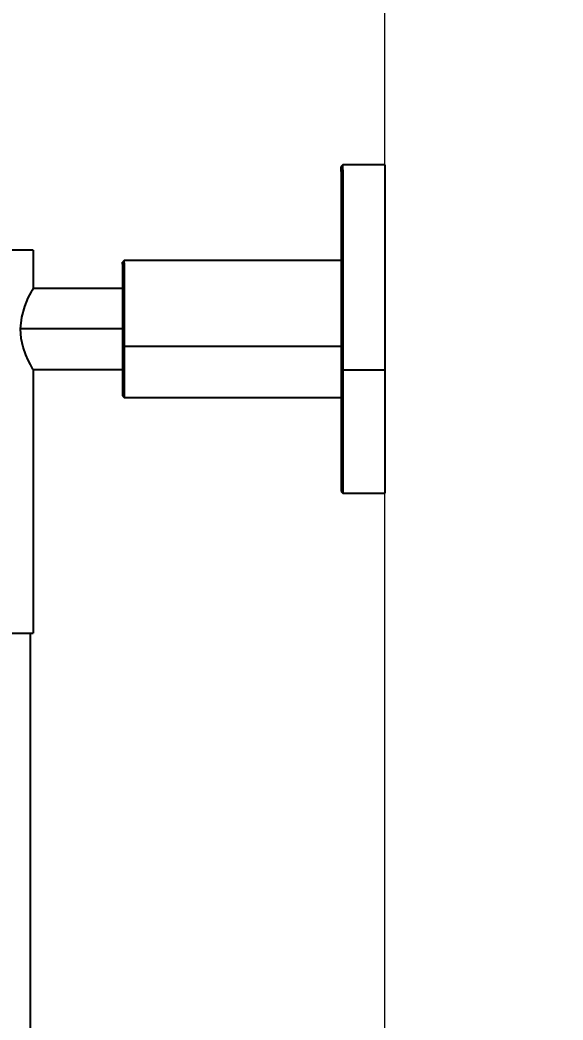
# Model space of a CAD drawing. Extents: x 5051 to 8526, y -300 to 2247.
# Drawn here: x 7267.8 to 7367.1, y 1146.8 to 1329.4 of the extents above; entities that cross this region are included whole.
import ezdxf

# ---------------------------------------------------------------- set-up
doc = ezdxf.new("R2010")
doc.units = 0
doc.header["$LTSCALE"] = 4
doc.header["$MEASUREMENT"] = 0
doc.header["$PDMODE"] = 3
doc.header["$PDSIZE"] = -10
doc.layers.get('0').update_dxf_attribs({"linetype": 'CONTINUOUS'})
doc.layers.get('DEFPOINTS').update_dxf_attribs({"linetype": 'CONTINUOUS'})
doc.layers.add('1', color=7, linetype='CONTINUOUS', true_color=0xffffff)
doc.layers.add('치수선', color=7, linetype='CONTINUOUS', lineweight=20)
doc.styles.add('Daelim Dimension', font='NanumGothic.ttf')
doc.dimstyles.new('DEFAULT', dxfattribs={"dimscale": 2, "dimtxt": 2, "dimasz": 2, "dimexe": 0, "dimexo": 2, "dimgap": 1, "dimtad": 1, "dimdec": 1, "dimzin": 9, "dimdsep": 46, "dimtxsty": 'Daelim Dimension', "dimcen": 0.5, "dimclrd": 252, "dimclre": 252, "dimclrt": 3, "dimadec": 1, "dimazin": 0, "dimtfac": 1, "dimtdec": 1, "dimtix": 1, "dimtmove": 0, "dimatfit": 3, "dimfxl": 1, "dimtolj": 1, "dimtzin": 1, "dimlwd": 9, "dimlwe": 9, "dimarcsym": 0})

# ---------------------------------------------------------------- blocks, each defined once
blk = doc.blocks.new('*D13')
at = {"color": 5, "lineweight": 9, "ltscale": 0.5, "transparency": 16777216}
for p, q in [((7201.17, 1456.89), (7561.31, 1456.89)), ((7559.31, 1448.89), (7559.31, 360.44)), ((7359.22, 352.44), (7561.31, 352.44))]:
    blk.add_line(p, q, dxfattribs=at)
at = {"color": 5, "ltscale": 0.5, "transparency": 16777216}
for points in [[(7557.97, 1448.89), (7560.64, 1448.89), (7559.31, 1456.89)], [(7557.97, 360.44), (7560.64, 360.44), (7559.31, 352.44)]]:
    blk.add_solid(points, dxfattribs=at)
at = {"layer": 'DEFPOINTS', "color": 0, "ltscale": 0.5, "transparency": 16777216}
for p in [(7197.17, 1456.89), (7355.22, 352.44), (7559.31, 352.44)]:
    blk.add_point(p, dxfattribs=at)
at = {"color": 7, "ltscale": 0.5, "transparency": 16777216, "insert": (7543.6, 904.66), "char_height": 20, "attachment_point": 5, "rotation": 90, "style": 'Daelim Dimension'}
blk.add_mtext('\\A1;(1100)', dxfattribs=at)

msp = doc.modelspace()

# ---------------------------------------------------------------- linework, layer by layer
at = {"layer": '1', "color": 7, "linetype": 'Continuous'}
for p, q in [((7326.79, 1302.99), (7326.49, 1302.69)), ((7326.49, 1301.75), (7326.49, 1302.69)), ((7326.79, 1302.04), (7326.79, 1302.99)), ((7334.49, 1302.99), (7326.79, 1302.99)), ((7334.49, 1302.99), (7334.49, 1265.51)), ((7326.49, 1301.75), (7326.49, 1265.59)), ((7326.79, 1302.04), (7326.79, 1265.51)), ((7270.17, 1287.39), (7244.17, 1287.39)), ((7270.17, 1287.39), (7270.17, 1280.39)), ((7286.79, 1285.49), (7286.49, 1285.19)), ((7286.49, 1284.8), (7286.49, 1285.19)), ((7286.49, 1284.8), (7286.49, 1269.95)), ((7286.79, 1285.09), (7286.79, 1285.49)), ((7326.49, 1285.49), (7286.79, 1285.49)), ((7286.79, 1285.09), (7286.79, 1269.87)), ((7286.49, 1280.39), (7270.17, 1280.39)), ((7286.49, 1272.99), (7267.85, 1272.99)), ((7286.49, 1269.95), (7286.49, 1260.79)), ((7286.49, 1269.95), (7286.79, 1269.87)), ((7286.79, 1269.87), (7286.79, 1260.49)), ((7286.79, 1269.87), (7326.49, 1269.87)), ((7270.17, 1265.59), (7270.17, 1217.39)), ((7270.17, 1265.59), (7286.49, 1265.59)), ((7326.49, 1265.59), (7326.49, 1243.29)), ((7326.49, 1265.59), (7326.79, 1265.51)), ((7326.79, 1265.51), (7326.79, 1242.99)), ((7326.79, 1265.51), (7334.49, 1265.51)), ((7334.49, 1265.51), (7334.49, 1242.99)), ((7286.49, 1260.79), (7286.79, 1260.49)), ((7286.79, 1260.49), (7326.49, 1260.49)), ((7326.49, 1243.29), (7326.79, 1242.99)), ((7326.79, 1242.99), (7334.49, 1242.99)), ((7244.17, 1217.39), (7270.17, 1217.39)), ((7269.67, 1082.05), (7269.67, 1217.39))]:
    msp.add_line(p, q, dxfattribs=at)
for points in [[(7267.85, 1272.99, 0), (7268.08, 1275.17, 0), (7268.62, 1277.12, 0), (7269.28, 1278.69, 0), (7269.84, 1279.8, 0), (7270.04, 1280.15, 0), (7270.15, 1280.35, 0), (7270.17, 1280.38, 0), (7270.17, 1280.39, 0), (7270.17, 1280.39, 0), (7270.17, 1280.39, 0), (7270.17, 1280.39, 0)], [(7270.17, 1265.59, 0), (7270.12, 1265.66, 0), (7270, 1265.88, 0), (7269.68, 1266.49, 0), (7269.28, 1267.28, 0), (7268.85, 1268.27, 0), (7268.36, 1269.66, 0), (7267.99, 1271.26, 0), (7267.85, 1272.99, 0)]]:
    msp.add_polyline3d(points, dxfattribs=at)
at = {"layer": '치수선'}
msp.add_line((7334.49, 89.81), (7334.49, 1524.21), dxfattribs=at)

# ---------------------------------------------------------------- dimensions: what is measured, and where the dimension line sits
at = {"color": 5, "ltscale": 0.5}
dim = msp.add_linear_dim(base=(7559.31, 352.44), p1=(7197.17, 1456.89), p2=(7355.22, 352.44), angle=90, text='(1100)', dimstyle='DEFAULT', override={"dimtxt": 10, "dimasz": 4, "dimexe": 1, "dimdec": 0, "dimclrd": 5, "dimclre": 5, "dimclrt": 7}, dxfattribs=at)
dim.commit()
dim.dimension.update_dxf_attribs({"geometry": '*D13', "text_midpoint": (7543.6, 904.66)})

doc.saveas('drawing.dxf')
